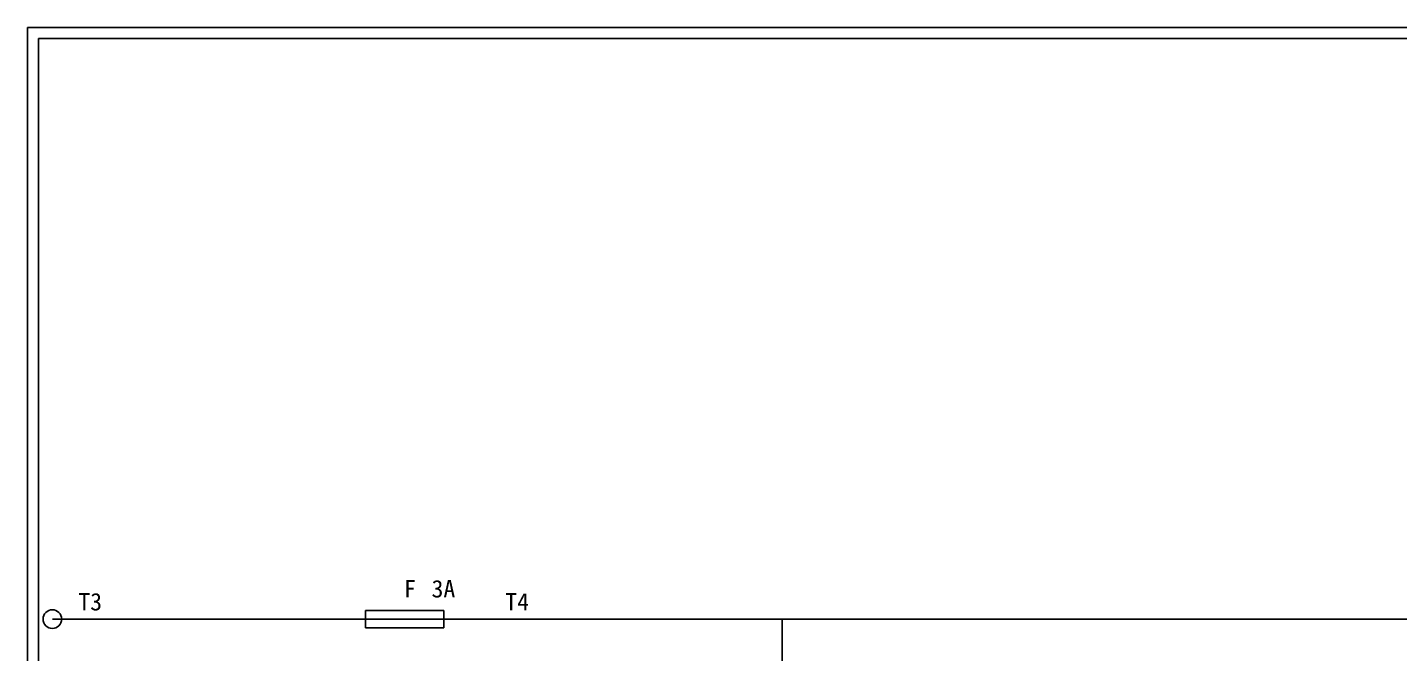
# Model space of a CAD drawing. Extents: x 10 to 297, y 3 to 207.
# Drawn here: x 10 to 167.4, y 135.2 to 207 of the extents above; entities that cross this region are included whole.
import ezdxf

# ---------------------------------------------------------------- set-up
doc = ezdxf.new("R2010")
doc.units = 0
doc.layers.get('0').update_dxf_attribs({"linetype": 'CONTINUOUS'})
doc.layers.add('標尺寸層', color=3, linetype='CONTINUOUS')
doc.styles.add('STSL', font='kaiu.ttf')

msp = doc.modelspace()

# ---------------------------------------------------------------- linework, layer by layer
for p, q in [((297, 206.97), (10, 206.97)), ((10, 3), (10, 206.97)), ((295.75, 205.72), (11.25, 205.72)), ((11.25, 4.25), (11.25, 205.72)), ((48.79, 139.12), (12.86, 139.12)), ((48.79, 139.12), (291.46, 139.12)), ((96.61, 115.86), (96.61, 139.12))]:
    msp.add_line(p, q)
msp.add_circle((12.86, 139.12), 1.07)
at = {"layer": '標尺寸層', "color": 7}
for p, q in [((48.79, 138.12), (48.79, 140.12)), ((48.79, 140.12), (57.79, 140.12)), ((57.79, 140.12), (57.79, 138.12)), ((48.79, 138.12), (57.79, 138.12))]:
    msp.add_line(p, q, dxfattribs=at)

# ---------------------------------------------------------------- texts
at = {"style": 'STSL'}
for s, p in [('F', (53.21, 141.6)), ('3A', (56.37, 141.6)), ('T3', (15.84, 140.11)), ('T4', (64.83, 140.11))]:
    msp.add_text(s, height=2, dxfattribs=at).set_placement(p)

doc.saveas('drawing.dxf')
